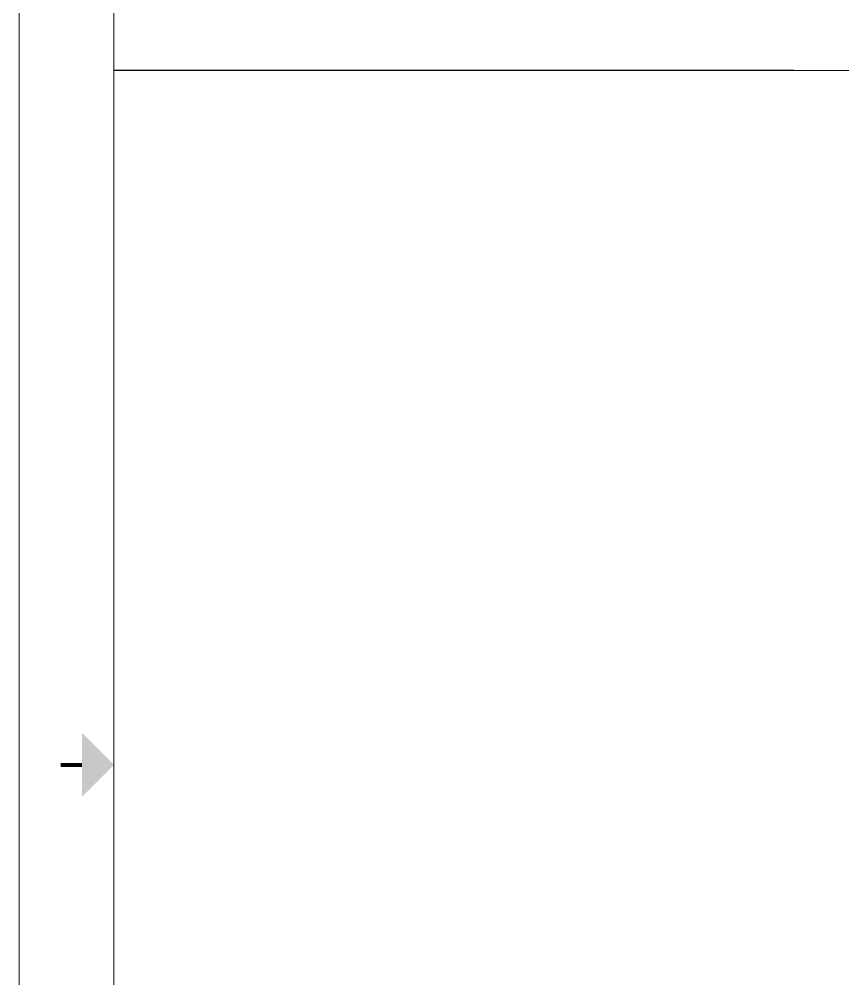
# Model space of a CAD drawing. Header units: millimetres. Extents: x -1229 to 6348, y -522 to 5252.
# Drawn here: x -1229 to 164, y 2003 to 3627 of the extents above; entities that cross this region are included whole.
import ezdxf
from ezdxf.enums import TextEntityAlignment as Align

# ---------------------------------------------------------------- set-up
doc = ezdxf.new("R2010")
doc.units = ezdxf.units.MM
doc.header["$LTSCALE"] = 25.4
doc.layers.add('Title Block', color=7, linetype='Continuous')
doc.styles.add('ACANSTS', font='romans.shx', dxfattribs={"height": 25.4})
doc.styles.add('Roman', font='romans')

# ---------------------------------------------------------------- blocks, each defined once
blk = doc.blocks.new('LONE STAR BLOWER TITLE BLOCK (SIZE A)')
at = {"layer": 'Title Block', "lineweight": 15}
for p, q in [((0, 457.2), (0, 0)), ((12.7, 444.5), (12.7, 12.7))]:
    blk.add_line(p, q, dxfattribs=at)
at = {"layer": 'Title Block', "lineweight": 15, "const_width": 0.572}
blk.add_lwpolyline([(5.56, 228.6), (8.41, 228.6)], dxfattribs=at)
at = {"layer": 'Title Block', "lineweight": 15}
blk.add_solid([(8.41, 224.31), (8.41, 232.89), (12.7, 228.6)], dxfattribs=at)
at = {"layer": 'Title Block', "lineweight": 15, "style": 'ACANSTS'}
for tag, p, height in [('DRAWN_BY', (364.98, 58.05), 3.43), ('DRAWN_DATE', (394.07, 58.26), 3.43), ('DRAWING_SUBTITLE', (444.84, 50.21), 5.14), ('CHECKED_BY', (365.54, 49.27), 3.43), ('CHECK_DATE', (393.59, 49.29), 3.43), ('ENGINEER', (365.39, 40.85), 3.43), ('ENG_DATE', (393.36, 40.71), 3.43), ('DRAWING_SUBTITLE', (444.78, 39.35), 5.14), ('MANUFACTURING', (365.28, 32.27), 3.43), ('MFG_DATE', (393.39, 32.25), 3.43), ('CONTROL', (365.28, 23.7), 3.43), ('CONTROL_DATE', (393.39, 23.67), 3.43), ('CAGE_CODE', (450.28, 23.27), 3.43), ('MODEL_FILE_NAME', (210.7, 15.52), 3.43), ('APPROVED_BY', (364.99, 14.44), 3.43), ('APPROVAL_DATE', (393.18, 14.26), 3.43)]:
    blk.add_attdef(tag, p, '', height=height, dxfattribs=at)
at = {"layer": 'Title Block', "lineweight": 15, "style": 'Roman', "flags": 8}
for tag, height, p in [('DWG_NUMBER', 7.14, (480.3, 29.15)), ('SCALE', 3.43, (454.75, 17.88)), ('SHEETNUMBER', 3.43, (539.89, 17.88)), ('TOTA_SHEETS', 3.43, (556.11, 17.82))]:
    blk.add_attdef(tag, text='', height=height, dxfattribs=at).set_placement(p, align=Align.TOP_LEFT)
at = {"layer": 'Title Block', "lineweight": 15, "style": 'ACANSTS'}
blk.add_attdef('REVISION', text='', height=3.43, dxfattribs=at).set_placement((580.38, 22.69), align=Align.CENTER)

msp = doc.modelspace()

# ---------------------------------------------------------------- linework, layer by layer
msp.add_line((81.493, 3540.286), (-1068.81, 3540.286))
at = {"lineweight": 5}
msp.add_line((-25.229, 3540.286), (5364.111, 3540.286), dxfattribs=at)

# ---------------------------------------------------------------- block references
at = {"xscale": 12.62788581092365, "yscale": 12.62788581092365, "zscale": 12.62788581092365}
msp.add_blockref('LONE STAR BLOWER TITLE BLOCK (SIZE A)', (-1229.185, -521.948), dxfattribs=at)

doc.saveas('drawing.dxf')
